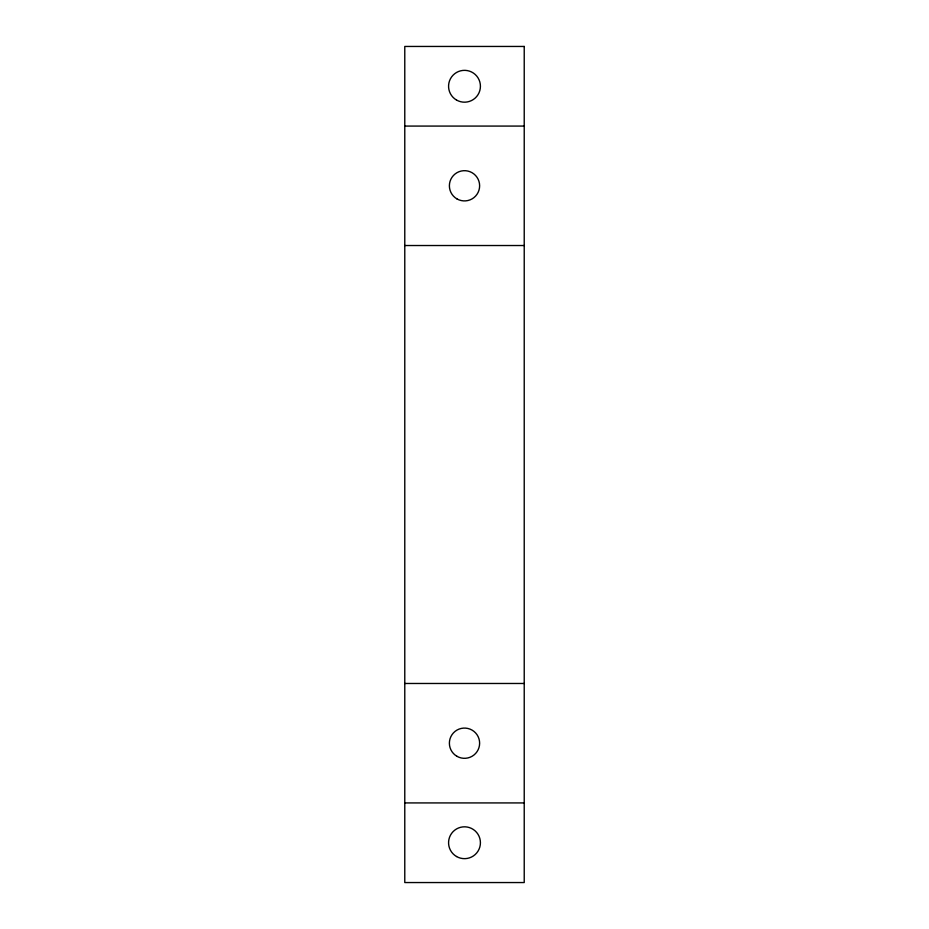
<?xml version="1.0" encoding="UTF-8"?>
<svg xmlns="http://www.w3.org/2000/svg" width="929" height="929" viewBox="0 0 929 929"><rect width="100%" height="100%" fill="white"/><g stroke="black" fill="none" stroke-linecap="round" stroke-linejoin="round"><path stroke-width="1.39" d="M404.777 126.077L524.223 126.077M404.777 245.523L524.223 245.523M404.777 683.477L524.223 683.477M404.777 802.923L524.223 802.923M524.223 46.45L404.777 46.45L404.777 882.55L524.223 882.55L524.223 46.45M456.534 100.053A15.921 15.921 0 0 0 480.421 86.269A15.921 15.921 0 0 0 456.534 72.474A15.921 15.921 0 0 0 456.534 100.053M456.534 856.526A15.921 15.921 0 0 0 480.421 842.731A15.921 15.921 0 0 0 456.534 828.947A15.921 15.921 0 0 0 456.534 856.526M456.94 198.899A15.131 15.131 0 0 0 479.631 185.8A15.131 15.131 0 0 0 456.94 172.701A15.131 15.131 0 0 0 456.94 198.899M456.94 756.299A15.131 15.131 0 0 0 479.631 743.2A15.131 15.131 0 0 0 456.94 730.101A15.131 15.131 0 0 0 456.94 756.299"/></g></svg>
